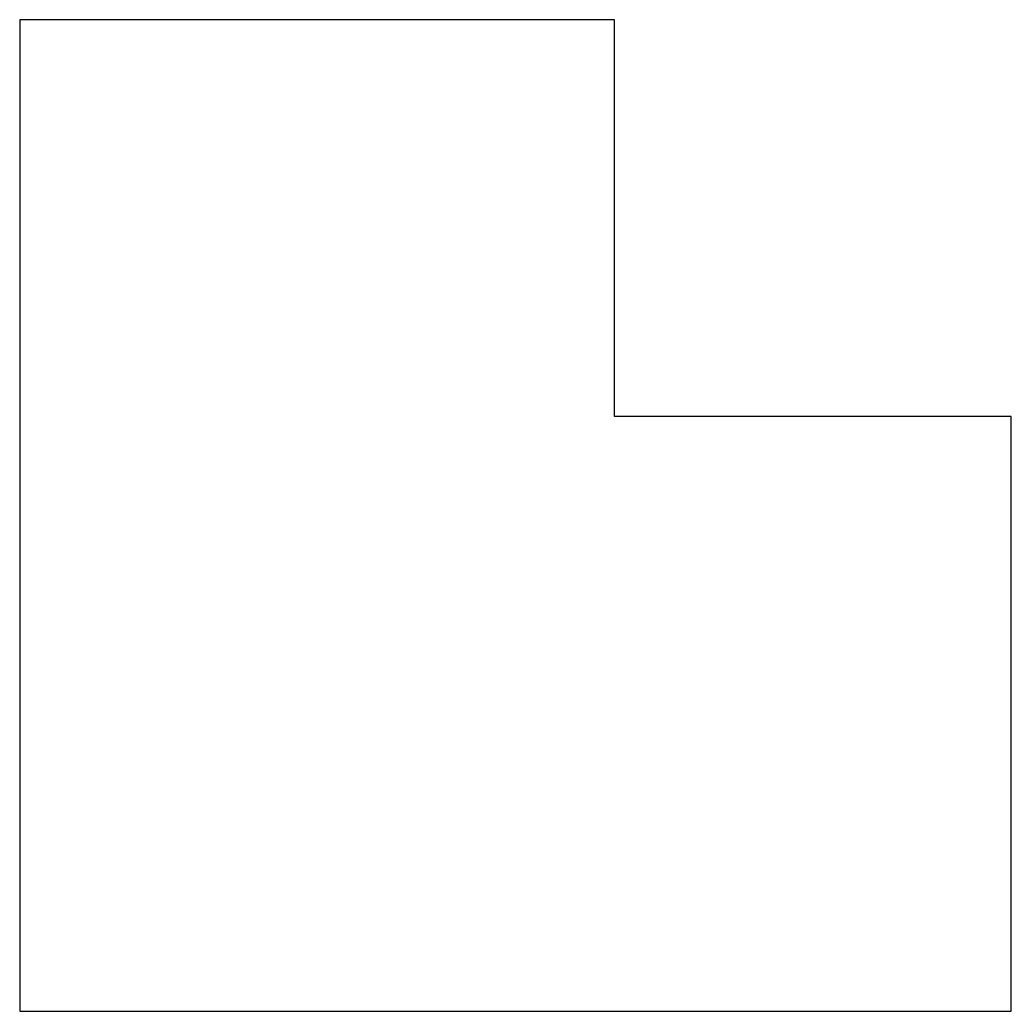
# Model space of a CAD drawing. Header units: metres. Extents: x 0 to 20, y 0 to 20.
import ezdxf

# ---------------------------------------------------------------- set-up
doc = ezdxf.new("R2010")
doc.units = ezdxf.units.M
doc.layers.add('BOUNDARY', color=7, linetype='Continuous')

msp = doc.modelspace()

# ---------------------------------------------------------------- linework, layer by layer
at = {"layer": 'BOUNDARY'}
msp.add_lwpolyline([(0, 0), (20, 0), (20, 12), (12, 12), (12, 20), (0, 20)], close=True, dxfattribs=at)

doc.saveas('drawing.dxf')
